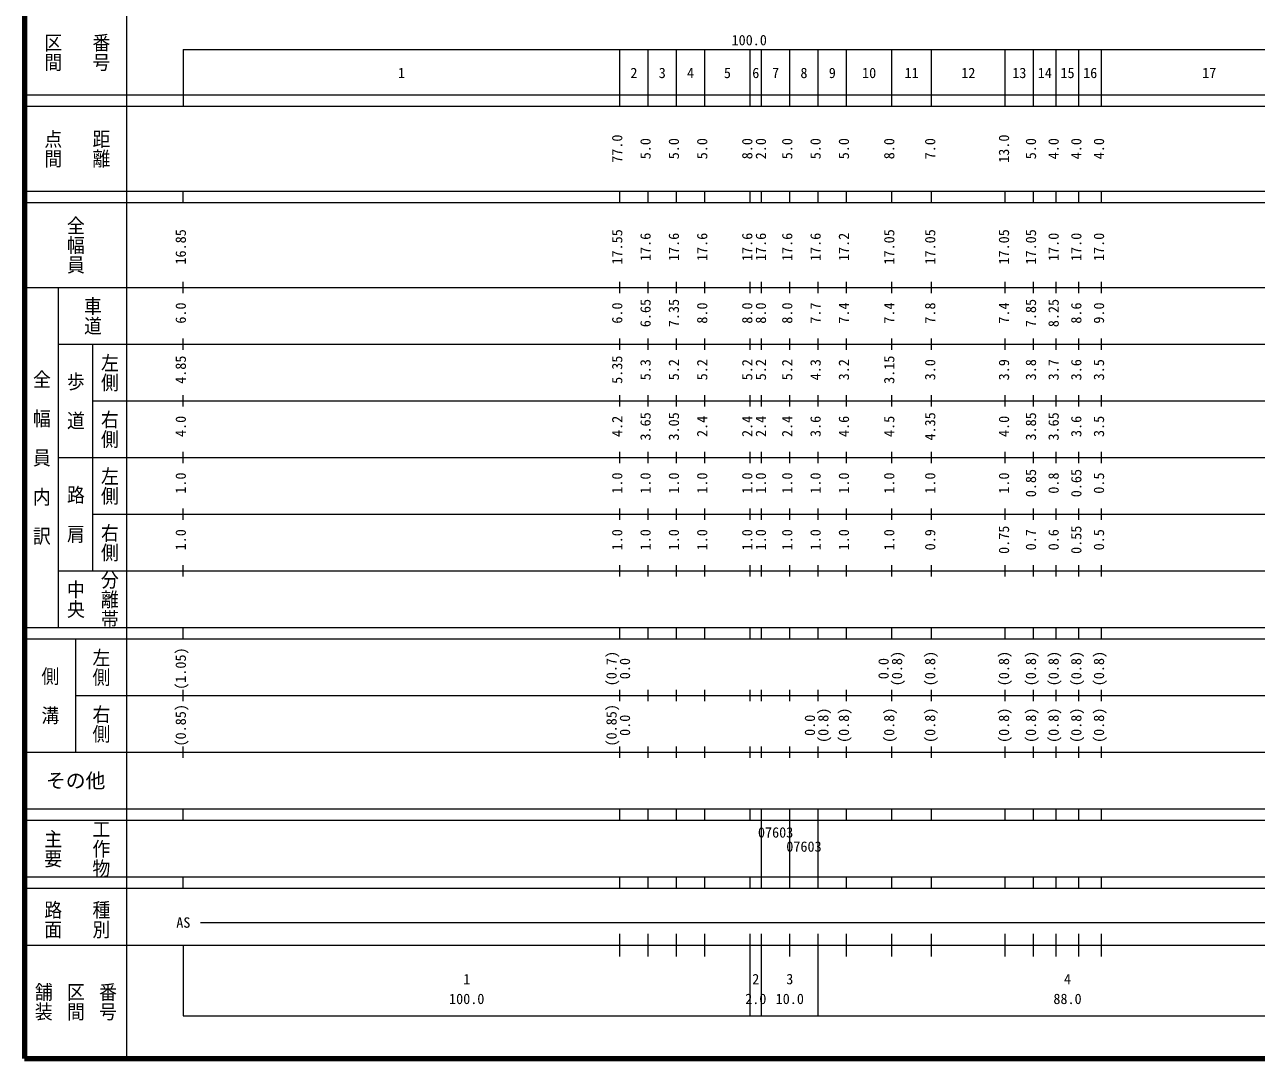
# Model space of a CAD drawing. Units: millimetres on the paper, enlarged 1000 times. Extents: x 40000 to 680000, y 20000 to 380000.
# Drawn here: x 40000 to 257321, y 20000 to 202388 of the extents above; entities that cross this region are included whole.
import ezdxf
from ezdxf.enums import TextEntityAlignment as Align

# ---------------------------------------------------------------- set-up
doc = ezdxf.new("R2010")
doc.units = ezdxf.units.MM
doc.header["$LTSCALE"] = 1000
doc.layers.add('M-TTL', color=2, linetype='Continuous', lineweight=140)
doc.layers.add('M-TTL-BAND', color=7, linetype='Continuous', lineweight=13)
doc.styles.add('@ＭＳ ゴシック', font='')
doc.styles.add('ＭＳ ゴシック', font='')
doc.styles.get('@ＭＳ ゴシック').set_extended_font_data('@MS Gothic')
doc.styles.get('ＭＳ ゴシック').set_extended_font_data('MS Gothic')

msp = doc.modelspace()

# ---------------------------------------------------------------- linework, layer by layer
at = {"layer": 'M-TTL'}
for p, q in [((40000, 380000), (40000, 20000)), ((40000, 20000), (680000, 20000))]:
    msp.add_line(p, q, dxfattribs=at)
at = {"layer": 'M-TTL-BAND'}
for p, q in [((58000, 370000), (58000, 20000)), ((68000, 198000), (579000, 198000)), ((68000, 198000), (68000, 188000)), ((145000, 188000), (145000, 198000)), ((150000, 188000), (150000, 198000)), ((155000, 188000), (155000, 198000)), ((160000, 188000), (160000, 198000)), ((168000, 188000), (168000, 198000)), ((170000, 188000), (170000, 198000)), ((175000, 188000), (175000, 198000)), ((180000, 188000), (180000, 198000)), ((185000, 188000), (185000, 198000)), ((193000, 188000), (193000, 198000)), ((200000, 188000), (200000, 198000)), ((213000, 188000), (213000, 198000)), ((218000, 188000), (218000, 198000)), ((222000, 188000), (222000, 198000)), ((226000, 188000), (226000, 198000)), ((230000, 188000), (230000, 198000)), ((40000, 190000), (579000, 190000)), ((40000, 188000), (579000, 188000)), ((40000, 173000), (579000, 173000)), ((68000, 171000), (68000, 173000)), ((145000, 171000), (145000, 173000)), ((150000, 171000), (150000, 173000)), ((155000, 171000), (155000, 173000)), ((160000, 171000), (160000, 173000)), ((168000, 171000), (168000, 173000)), ((170000, 171000), (170000, 173000)), ((175000, 171000), (175000, 173000)), ((180000, 171000), (180000, 173000)), ((185000, 171000), (185000, 173000)), ((193000, 171000), (193000, 173000)), ((200000, 171000), (200000, 173000)), ((213000, 171000), (213000, 173000)), ((218000, 171000), (218000, 173000)), ((222000, 171000), (222000, 173000)), ((226000, 171000), (226000, 173000)), ((230000, 171000), (230000, 173000)), ((40000, 171000), (579000, 171000)), ((68000, 155000), (68000, 157000)), ((145000, 155000), (145000, 157000)), ((150000, 155000), (150000, 157000)), ((155000, 155000), (155000, 157000)), ((160000, 155000), (160000, 157000)), ((168000, 155000), (168000, 157000)), ((170000, 155000), (170000, 157000)), ((175000, 155000), (175000, 157000)), ((180000, 155000), (180000, 157000)), ((185000, 155000), (185000, 157000)), ((193000, 155000), (193000, 157000)), ((200000, 155000), (200000, 157000)), ((213000, 155000), (213000, 157000)), ((218000, 155000), (218000, 157000)), ((222000, 155000), (222000, 157000)), ((226000, 155000), (226000, 157000)), ((230000, 155000), (230000, 157000)), ((40000, 156000), (579000, 156000)), ((46000, 96000), (46000, 156000)), ((46000, 146000), (579000, 146000)), ((52000, 146000), (52000, 106000)), ((68000, 145000), (68000, 147000)), ((145000, 145000), (145000, 147000)), ((150000, 145000), (150000, 147000)), ((155000, 145000), (155000, 147000)), ((160000, 145000), (160000, 147000)), ((168000, 145000), (168000, 147000)), ((170000, 145000), (170000, 147000)), ((175000, 145000), (175000, 147000)), ((180000, 145000), (180000, 147000)), ((185000, 145000), (185000, 147000)), ((193000, 145000), (193000, 147000)), ((200000, 145000), (200000, 147000)), ((213000, 145000), (213000, 147000)), ((218000, 145000), (218000, 147000)), ((222000, 145000), (222000, 147000)), ((226000, 145000), (226000, 147000)), ((230000, 145000), (230000, 147000)), ((68000, 135000), (68000, 137000)), ((145000, 135000), (145000, 137000)), ((150000, 135000), (150000, 137000)), ((155000, 135000), (155000, 137000)), ((160000, 135000), (160000, 137000)), ((168000, 135000), (168000, 137000)), ((170000, 135000), (170000, 137000)), ((175000, 135000), (175000, 137000)), ((180000, 135000), (180000, 137000)), ((185000, 135000), (185000, 137000)), ((193000, 135000), (193000, 137000)), ((200000, 135000), (200000, 137000)), ((213000, 135000), (213000, 137000)), ((218000, 135000), (218000, 137000)), ((222000, 135000), (222000, 137000)), ((226000, 135000), (226000, 137000)), ((230000, 135000), (230000, 137000)), ((52000, 136000), (579000, 136000)), ((68000, 125000), (68000, 127000)), ((145000, 125000), (145000, 127000)), ((150000, 125000), (150000, 127000)), ((155000, 125000), (155000, 127000)), ((160000, 125000), (160000, 127000)), ((168000, 125000), (168000, 127000)), ((170000, 125000), (170000, 127000)), ((175000, 125000), (175000, 127000)), ((180000, 125000), (180000, 127000)), ((185000, 125000), (185000, 127000)), ((193000, 125000), (193000, 127000)), ((200000, 125000), (200000, 127000)), ((213000, 125000), (213000, 127000)), ((218000, 125000), (218000, 127000)), ((222000, 125000), (222000, 127000)), ((226000, 125000), (226000, 127000)), ((230000, 125000), (230000, 127000)), ((46000, 126000), (579000, 126000)), ((52000, 116000), (579000, 116000)), ((68000, 115000), (68000, 117000)), ((145000, 115000), (145000, 117000)), ((150000, 115000), (150000, 117000)), ((155000, 115000), (155000, 117000)), ((160000, 115000), (160000, 117000)), ((168000, 115000), (168000, 117000)), ((170000, 115000), (170000, 117000)), ((175000, 115000), (175000, 117000)), ((180000, 115000), (180000, 117000)), ((185000, 115000), (185000, 117000)), ((193000, 115000), (193000, 117000)), ((200000, 115000), (200000, 117000)), ((213000, 115000), (213000, 117000)), ((218000, 115000), (218000, 117000)), ((222000, 115000), (222000, 117000)), ((226000, 115000), (226000, 117000)), ((230000, 115000), (230000, 117000)), ((68000, 105000), (68000, 107000)), ((145000, 105000), (145000, 107000)), ((150000, 105000), (150000, 107000)), ((155000, 105000), (155000, 107000)), ((160000, 105000), (160000, 107000)), ((168000, 105000), (168000, 107000)), ((170000, 105000), (170000, 107000)), ((175000, 105000), (175000, 107000)), ((180000, 105000), (180000, 107000)), ((185000, 105000), (185000, 107000)), ((193000, 105000), (193000, 107000)), ((200000, 105000), (200000, 107000)), ((213000, 105000), (213000, 107000)), ((218000, 105000), (218000, 107000)), ((222000, 105000), (222000, 107000)), ((226000, 105000), (226000, 107000)), ((230000, 105000), (230000, 107000)), ((46000, 106000), (579000, 106000)), ((40000, 96000), (579000, 96000)), ((68000, 94000), (68000, 96000)), ((145000, 94000), (145000, 96000)), ((150000, 94000), (150000, 96000)), ((155000, 94000), (155000, 96000)), ((160000, 94000), (160000, 96000)), ((168000, 94000), (168000, 96000)), ((170000, 94000), (170000, 96000)), ((175000, 94000), (175000, 96000)), ((180000, 94000), (180000, 96000)), ((185000, 94000), (185000, 96000)), ((193000, 94000), (193000, 96000)), ((200000, 94000), (200000, 96000)), ((213000, 94000), (213000, 96000)), ((218000, 94000), (218000, 96000)), ((222000, 94000), (222000, 96000)), ((226000, 94000), (226000, 96000)), ((230000, 94000), (230000, 96000)), ((40000, 94000), (579000, 94000)), ((49000, 94000), (49000, 74000)), ((68000, 83000), (68000, 85000)), ((145000, 83000), (145000, 85000)), ((150000, 83000), (150000, 85000)), ((155000, 83000), (155000, 85000)), ((160000, 83000), (160000, 85000)), ((168000, 83000), (168000, 85000)), ((170000, 83000), (170000, 85000)), ((175000, 83000), (175000, 85000)), ((180000, 83000), (180000, 85000)), ((185000, 83000), (185000, 85000)), ((193000, 83000), (193000, 85000)), ((200000, 83000), (200000, 85000)), ((213000, 83000), (213000, 85000)), ((218000, 83000), (218000, 85000)), ((222000, 83000), (222000, 85000)), ((226000, 83000), (226000, 85000)), ((230000, 83000), (230000, 85000)), ((49000, 84000), (579000, 84000)), ((40000, 74000), (579000, 74000)), ((68000, 73000), (68000, 75000)), ((145000, 73000), (145000, 75000)), ((150000, 73000), (150000, 75000)), ((155000, 73000), (155000, 75000)), ((160000, 73000), (160000, 75000)), ((168000, 73000), (168000, 75000)), ((170000, 73000), (170000, 75000)), ((175000, 73000), (175000, 75000)), ((180000, 73000), (180000, 75000)), ((185000, 73000), (185000, 75000)), ((193000, 73000), (193000, 75000)), ((200000, 73000), (200000, 75000)), ((213000, 73000), (213000, 75000)), ((218000, 73000), (218000, 75000)), ((222000, 73000), (222000, 75000)), ((226000, 73000), (226000, 75000)), ((230000, 73000), (230000, 75000)), ((40000, 64000), (579000, 64000)), ((68000, 62000), (68000, 64000)), ((145000, 62000), (145000, 64000)), ((150000, 62000), (150000, 64000)), ((155000, 62000), (155000, 64000)), ((160000, 62000), (160000, 64000)), ((168000, 62000), (168000, 64000)), ((170000, 62000), (170000, 64000)), ((175000, 62000), (175000, 64000)), ((180000, 62000), (180000, 64000)), ((185000, 62000), (185000, 64000)), ((193000, 62000), (193000, 64000)), ((200000, 62000), (200000, 64000)), ((213000, 62000), (213000, 64000)), ((218000, 62000), (218000, 64000)), ((222000, 62000), (222000, 64000)), ((226000, 62000), (226000, 64000)), ((230000, 62000), (230000, 64000)), ((40000, 62000), (579000, 62000)), ((170000, 52000), (170000, 62000)), ((175000, 52000), (175000, 62000)), ((180000, 52000), (180000, 62000)), ((40000, 52000), (579000, 52000)), ((40000, 50000), (579000, 50000)), ((68000, 50000), (68000, 52000)), ((145000, 50000), (145000, 52000)), ((150000, 50000), (150000, 52000)), ((155000, 50000), (155000, 52000)), ((160000, 50000), (160000, 52000)), ((168000, 50000), (168000, 52000)), ((170000, 50000), (170000, 52000)), ((175000, 50000), (175000, 52000)), ((180000, 50000), (180000, 52000)), ((185000, 50000), (185000, 52000)), ((193000, 50000), (193000, 52000)), ((200000, 50000), (200000, 52000)), ((213000, 50000), (213000, 52000)), ((218000, 50000), (218000, 52000)), ((222000, 50000), (222000, 52000)), ((226000, 50000), (226000, 52000)), ((230000, 50000), (230000, 52000)), ((71000, 44000), (565000, 44000)), ((145000, 38000), (145000, 42000)), ((150000, 38000), (150000, 42000)), ((155000, 38000), (155000, 42000)), ((160000, 38000), (160000, 42000)), ((168000, 27500), (168000, 42000)), ((170000, 27500), (170000, 42000)), ((175000, 38000), (175000, 42000)), ((180000, 27500), (180000, 42000)), ((185000, 38000), (185000, 42000)), ((193000, 38000), (193000, 42000)), ((200000, 38000), (200000, 42000)), ((213000, 38000), (213000, 42000)), ((218000, 38000), (218000, 42000)), ((222000, 38000), (222000, 42000)), ((226000, 38000), (226000, 42000)), ((230000, 38000), (230000, 42000)), ((40000, 40000), (579000, 40000)), ((68000, 40000), (68000, 27500)), ((68000, 27500), (579000, 27500))]:
    msp.add_line(p, q, dxfattribs=at)

# ---------------------------------------------------------------- texts
at = {"layer": 'M-TTL-BAND', "style": '@ＭＳ ゴシック', "width": 1.1}
for s, p in [('区間', (45000, 197500)), ('番号', (53500, 197500)), ('点間', (45000, 180500)), ('距離', (53500, 180500)), ('全幅員', (49000, 163500)), ('車道', (52000, 151000)), ('左側', (55000, 141000)), ('全\u3000幅\u3000員\u3000内\u3000訳', (43000, 126000)), ('歩\u3000道', (49000, 136000)), ('右側', (55000, 131000)), ('左側', (55000, 121000)), ('路\u3000肩', (49000, 116000)), ('右側', (55000, 111000)), ('中央', (49000, 101000)), ('分離帯', (55000, 101000)), ('左側', (53500, 89000)), ('側\u3000溝', (44500, 84000)), ('右側', (53500, 79000)), ('工作物', (53500, 57000)), ('主要', (45000, 57000)), ('路面', (45000, 44500)), ('種別', (53500, 44500)), ('舗装', (43333, 30000)), ('区間', (49000, 30000)), ('番号', (54667, 30000))]:
    msp.add_text(s, height=2303, rotation=270, dxfattribs=at).set_placement(p, align=Align.MIDDLE_CENTER)
at = {"layer": 'M-TTL-BAND', "style": 'ＭＳ ゴシック'}
for s, p in [('100.0', (167844, 198195)), ('1', (106500, 192405)), ('2', (147500, 192405)), ('3', (152500, 192405)), ('4', (157500, 192405)), ('5', (164000, 192405)), ('6', (169000, 192405)), ('7', (172500, 192405)), ('8', (177500, 192405)), ('9', (182500, 192405)), ('10', (189000, 192405)), ('11', (196500, 192405)), ('12', (206500, 192405)), ('13', (215500, 192405)), ('14', (220000, 192405)), ('15', (224000, 192405)), ('16', (228000, 192405)), ('17', (249000, 192405)), ('07603', (172500, 58405)), ('07603', (177500, 55905)), ('AS', (68000, 42500)), ('1', (118000, 32523)), ('2', (169000, 32523)), ('3', (175000, 32523)), ('4', (224000, 32523)), ('100.0', (118000, 29033)), ('2.0', (169000, 29033)), ('10.0', (175000, 29033)), ('88.0', (224000, 29033))]:
    msp.add_text(s, height=1833, dxfattribs=at).set_placement(p, align=Align.BOTTOM_CENTER)
for s, p in [('77.0', (146000, 180500)), ('13.0', (214242, 180500)), ('5.0', (151000, 180500)), ('5.0', (156000, 180500)), ('5.0', (161000, 180500)), ('8.0', (168948, 180500)), ('2.0', (171355, 180500)), ('5.0', (176000, 180500)), ('5.0', (181000, 180500)), ('5.0', (186000, 180500)), ('8.0', (194000, 180500)), ('7.0', (201223, 180500)), ('5.0', (219000, 180500)), ('4.0', (223000, 180500)), ('4.0', (227000, 180500)), ('4.0', (231000, 180500)), ('16.85', (69000, 163174)), ('17.55', (146000, 163174)), ('17.6', (151000, 163174)), ('17.6', (156000, 163174)), ('17.6', (161000, 163174)), ('17.6', (168948, 163174)), ('17.6', (171355, 163174)), ('17.6', (176000, 163174)), ('17.6', (181000, 163174)), ('17.2', (186000, 163174)), ('17.05', (194000, 163174)), ('17.05', (201223, 163174)), ('17.05', (214242, 163174)), ('17.05', (219000, 163174)), ('17.0', (223000, 163174)), ('17.0', (227000, 163174)), ('17.0', (231000, 163174)), ('6.0', (69000, 151500)), ('6.0', (146000, 151500)), ('6.65', (151000, 151500)), ('7.35', (156000, 151500)), ('8.0', (161000, 151500)), ('8.0', (168948, 151500)), ('8.0', (171355, 151500)), ('8.0', (176000, 151500)), ('7.7', (181000, 151500)), ('7.4', (186000, 151500)), ('7.4', (194000, 151500)), ('7.8', (201223, 151500)), ('7.4', (214242, 151500)), ('7.85', (219000, 151500)), ('8.25', (223000, 151500)), ('8.6', (227000, 151500)), ('9.0', (231000, 151500)), ('4.85', (69000, 141500)), ('5.35', (146000, 141500)), ('3.15', (194000, 141500)), ('5.3', (151000, 141500)), ('5.2', (156000, 141500)), ('5.2', (161000, 141500)), ('5.2', (168948, 141500)), ('5.2', (171355, 141500)), ('5.2', (176000, 141500)), ('4.3', (181000, 141500)), ('3.2', (186000, 141500)), ('3.0', (201223, 141500)), ('3.9', (214242, 141500)), ('3.8', (219000, 141500)), ('3.7', (223000, 141500)), ('3.6', (227000, 141500)), ('3.5', (231000, 141500)), ('4.0', (69000, 131500)), ('4.2', (146000, 131500)), ('3.65', (151000, 131500)), ('3.05', (156000, 131500)), ('2.4', (161000, 131500)), ('2.4', (168948, 131500)), ('2.4', (171355, 131500)), ('2.4', (176000, 131500)), ('3.6', (181000, 131500)), ('4.6', (186000, 131500)), ('4.5', (194000, 131500)), ('4.35', (201223, 131500)), ('4.0', (214242, 131500)), ('3.85', (219000, 131500)), ('3.65', (223000, 131500)), ('3.6', (227000, 131500)), ('3.5', (231000, 131500)), ('1.0', (69000, 121500)), ('1.0', (146000, 121500)), ('1.0', (151000, 121500)), ('1.0', (156000, 121500)), ('1.0', (161000, 121500)), ('1.0', (168948, 121500)), ('1.0', (171355, 121500)), ('1.0', (176000, 121500)), ('1.0', (181000, 121500)), ('1.0', (186000, 121500)), ('1.0', (194000, 121500)), ('1.0', (201223, 121500)), ('1.0', (214242, 121500)), ('0.85', (219000, 121500)), ('0.8', (223000, 121500)), ('0.65', (227000, 121500)), ('0.5', (231000, 121500)), ('1.0', (69000, 111500)), ('1.0', (146000, 111500)), ('1.0', (151000, 111500)), ('1.0', (156000, 111500)), ('1.0', (161000, 111500)), ('1.0', (168948, 111500)), ('1.0', (171355, 111500)), ('1.0', (176000, 111500)), ('1.0', (181000, 111500)), ('1.0', (186000, 111500)), ('1.0', (194000, 111500)), ('0.9', (201223, 111500)), ('0.75', (214242, 111500)), ('0.7', (219000, 111500)), ('0.6', (223000, 111500)), ('0.55', (227000, 111500)), ('0.5', (231000, 111500)), ('(1.05)', (69000, 88764)), ('(0.7)', (145000, 88764)), ('(0.8)', (195370, 88764)), ('(0.8)', (201223, 88764)), ('(0.8)', (214242, 88764)), ('(0.8)', (219000, 88764)), ('(0.8)', (223000, 88764)), ('(0.8)', (227000, 88764)), ('(0.8)', (231000, 88764)), ('0.0', (147370, 88764)), ('0.0', (193000, 88764)), ('(0.85)', (69000, 78764)), ('(0.85)', (145000, 78764)), ('0.0', (147370, 78764)), ('0.0', (180000, 78764)), ('(0.8)', (182370, 78764)), ('(0.8)', (186000, 78764)), ('(0.8)', (194000, 78764)), ('(0.8)', (201223, 78764)), ('(0.8)', (214242, 78764)), ('(0.8)', (219000, 78764)), ('(0.8)', (223000, 78764)), ('(0.8)', (227000, 78764)), ('(0.8)', (231000, 78764))]:
    msp.add_text(s, height=1833, rotation=90, dxfattribs=at).set_placement(p, align=Align.BOTTOM_CENTER)
msp.add_text('その他', height=2566, dxfattribs=at).set_placement((49000, 69000), align=Align.MIDDLE_CENTER)

doc.saveas('drawing.dxf')
